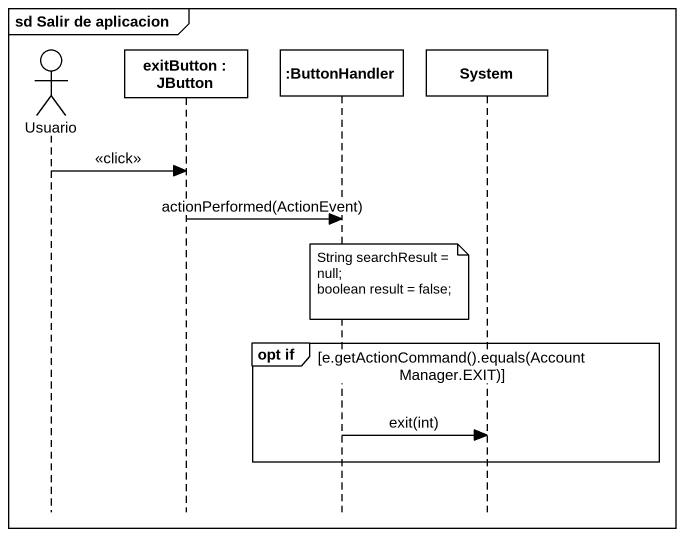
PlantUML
@startuml
mainframe sd Salir de aplicacion
hide footbox
actor Usuario
participant "exitButton : JButton" as exitButton
participant ":ButtonHandler" as ButtonHandler
participant System

Usuario -> exitButton : <<click>>
exitButton -> ButtonHandler : actionPerformed(ActionEvent)
note over ButtonHandler
  String searchResult = null;
  boolean result = false;
end note
group opt if [e.getActionCommand().equals(AccountManager.EXIT)]
  ButtonHandler -> System : exit(int)
end
@enduml
